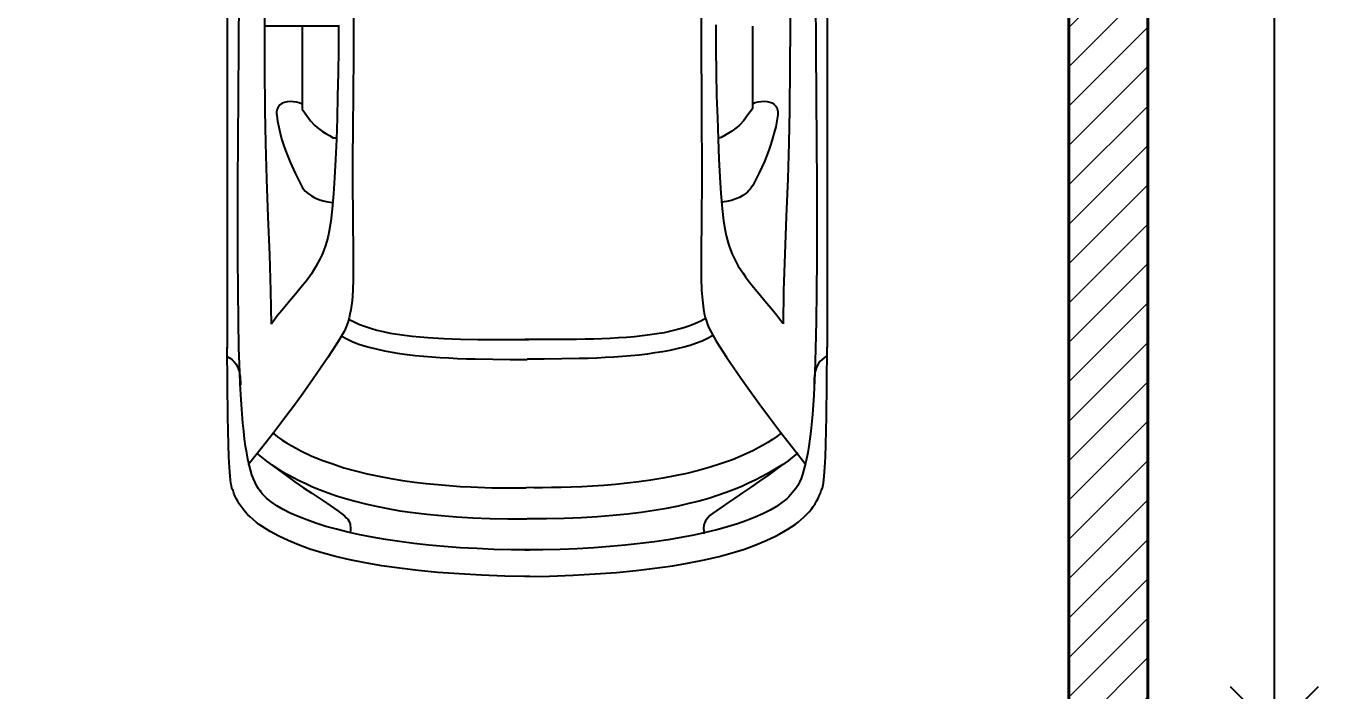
# Model space of a CAD drawing. Header units: inches. Extents: x 1457 to 6508, y 1058 to 4458.
# Drawn here: x 2993.5 to 3142.5, y 2419.1 to 2494.9 of the extents above; entities that cross this region are included whole.
import ezdxf

# ---------------------------------------------------------------- set-up
doc = ezdxf.new("R2010")
doc.units = ezdxf.units.IN
for name, color, linetype, lineweight in [('WALL', 2, 'Continuous', 40), ('WALL DIMENSION', 6, 'Continuous', 13), ('WALL HATCH', 7, 'Continuous', 5)]:
    doc.layers.add(name, color=color, linetype=linetype, lineweight=lineweight)
doc.styles.get("Standard").update_dxf_attribs({"font": 'arialbd.ttf'})
doc.dimstyles.new('ISO-25', dxfattribs={"dimscale": 4, "dimtxt": 2.5, "dimasz": 2.5, "dimexe": 1.25, "dimexo": 0.625, "dimtad": 0, "dimlunit": 3, "dimtxsty": 'Standard', "dimblk": 'OPEN90', "dimcen": 2.5, "dimclrd": 1, "dimadec": 0, "dimazin": 0, "dimtfac": 1, "dimtmove": 0, "dimatfit": 3, "dimfxl": 0, "dimarcsym": 0})

# ---------------------------------------------------------------- blocks, each defined once
blk = doc.blocks.new('A$C2EFE4C6E')
at = {"linetype": 'Continuous'}
for p, q in [((1.604801493910372, 1.808674314609561), (3.518738993910347, 1.808674314609561)), ((3.623063993910364, 1.807686814609497), (3.517801493910383, 1.808674314609561)), ((3.543051493910525, 1.80817431460946), (3.547801493910356, 1.799836814609534)), ((3.547801493910356, 1.799836814609534), (3.553038993910377, 1.793474314609512)), ((3.553038993910377, 1.793474314609512), (3.558763993910361, 1.787574314609401)), ((3.558763993910361, 1.787574314609401), (3.564951493910485, 1.783186814609508)), ((3.564951493910485, 1.783186814609508), (3.571126493910469, 1.779274314609438)), ((3.571126493910469, 1.779274314609438), (3.577801493910556, 1.77632431460961)), ((3.718326493910354, 1.80668681460952), (3.623063993910364, 1.807686814609497)), ((3.799313993910346, 1.80474931460958), (3.718326493910354, 1.80668681460952)), ((3.83503899391053, 1.803274314609553), (3.799313993910346, 1.80474931460958)), ((3.865526493910465, 1.801799314609525), (3.83503899391053, 1.803274314609553)), ((3.89077649391038, 1.799836814609534), (3.865526493910465, 1.801799314609525)), ((3.911238993910501, 1.797374314609442), (3.89077649391038, 1.799836814609534)), ((3.925526493910411, 1.794436814609526), (3.911238993910501, 1.797374314609442)), ((3.932201493910497, 1.79103681460947), (3.925526493910411, 1.794436814609526)), ((3.940301493910511, 1.788586814609516), (3.932201493910497, 1.79103681460947)), ((3.947913993910333, 1.785636814609461), (3.940301493910511, 1.788586814609516)), ((3.955551493910434, 1.782186814609531), (3.947913993910333, 1.785636814609461)), ((3.963626493910397, 1.777786814609499), (3.955551493910434, 1.782186814609531)), ((2.343626493910506, 1.772874314609453), (2.651326493910346, 1.775311814609495)), ((2.651326493910346, 1.775311814609495), (2.793751493910349, 1.776799314609434)), ((2.793751493910349, 1.776799314609434), (2.924738993910523, 1.777786814609499)), ((2.924738993910523, 1.777786814609499), (3.045263993910339, 1.77826181460955)), ((3.045263993910339, 1.77826181460955), (3.15862649391056, 1.77826181460955)), ((3.15862649391056, 1.77826181460955), (3.262476493910526, 1.77826181460955)), ((3.262476493910526, 1.77826181460955), (3.355826493910399, 1.777786814609499)), ((3.355826493910399, 1.777786814609499), (3.443488993910478, 1.776799314609434)), ((3.443488993910478, 1.776799314609434), (3.522063993910479, 1.774849314609583)), ((3.522063993910479, 1.774849314609583), (3.591626493910553, 1.772399314609402)), ((3.577801493910556, 1.77632431460961), (3.584951493910467, 1.774361814609392)), ((3.584951493910467, 1.774361814609392), (3.592576493910428, 1.772399314609402)), ((3.591626493910553, 1.772399314609402), (3.655926493910556, 1.769461814609485)), ((3.592576493910428, 1.772399314609402), (3.600676493910441, 1.771411814609564)), ((3.600676493910441, 1.771411814609564), (3.608776493910455, 1.770924314609601)), ((3.608776493910455, 1.770924314609601), (3.617826493910343, 1.7704243146095)), ((3.617826493910343, 1.7704243146095), (3.62686399391032, 1.7704243146095)), ((3.655926493910556, 1.769461814609485), (3.712138993910457, 1.765536814609504)), ((3.712138993910457, 1.765536814609504), (3.760726493910397, 1.760611814609547)), ((3.760726493910397, 1.760611814609547), (3.78311399391032, 1.758174314609505)), ((3.78311399391032, 1.758174314609505), (3.804063993910404, 1.75522431460945)), ((3.804063993910404, 1.75522431460945), (3.823126493910422, 1.752286814609533)), ((3.808851493910424, 1.708661814609513), (3.856938993910489, 1.746899314609436)), ((3.823126493910422, 1.752286814609533), (3.840738993910463, 1.748874314609566)), ((3.840738993910463, 1.748874314609566), (3.856938993910489, 1.744949314609585)), ((3.856938993910489, 1.744949314609585), (3.871713993910362, 1.741024314609604)), ((3.871713993910362, 1.741024314609604), (3.885538993910359, 1.737124314609446)), ((3.971276493910409, 1.773374314609555), (3.963626493910397, 1.777786814609499)), ((3.978888993910459, 1.767986814609458), (3.971276493910409, 1.773374314609555)), ((3.986501493910509, 1.762599314609361), (3.978888993910459, 1.767986814609458)), ((3.99411399391056, 1.756199314609603), (3.986501493910509, 1.762599314609361)), ((4.001276493910382, 1.748874314609566), (3.99411399391056, 1.756199314609603)), ((4.008888993910432, 1.741499314609428), (4.001276493910382, 1.748874314609566)), ((4.016051493910481, 1.733174314609414), (4.008888993910432, 1.741499314609428)), ((3.763101493910426, 1.673374314609418), (3.808851493910424, 1.708661814609513)), ((3.823588993910334, 1.723849314609424), (3.845976493910484, 1.694961814609542)), ((3.885538993910359, 1.737124314609446), (3.897438993910328, 1.732699314609363)), ((3.897438993910328, 1.732699314609363), (3.908376493910509, 1.727786814609544)), ((3.908376493910509, 1.727786814609544), (3.917913993910361, 1.722899314609549)), ((3.917913993910361, 1.722899314609549), (3.926013993910374, 1.717511814609452)), ((3.926013993910374, 1.717511814609452), (3.933176493910423, 1.711611814609569)), ((3.933176493910423, 1.711611814609569), (3.938863993910445, 1.707186814609486)), ((3.938863993910445, 1.707186814609486), (3.945076493910392, 1.70229931460949)), ((4.023663993910304, 1.724349314609526), (4.016051493910481, 1.733174314609414)), ((4.030813993910442, 1.715524314609411), (4.023663993910304, 1.724349314609526)), ((4.037488993910529, 1.705249314609546), (4.030813993910442, 1.715524314609411)), ((4.044613993910389, 1.69446181460944), (4.037488993910529, 1.705249314609546)), ((2.479363993910511, 1.700824314609463), (2.589413993910512, 1.700824314609463)), ((2.589413993910512, 1.700824314609463), (2.706088993910498, 1.70036181460955)), ((2.706088993910498, 1.70036181460955), (2.83090149391046, 1.699349314609435)), ((2.83090149391046, 1.699349314609435), (2.925688993910398, 1.697411814609495)), ((2.835201493910517, 1.665036814609493), (2.839951493910348, 1.665536814609368)), ((2.839951493910348, 1.665536814609368), (2.845188993910369, 1.665036814609493)), ((2.925688993910398, 1.697411814609495), (3.030001493910504, 1.693961814609565)), ((3.030001493910504, 1.693961814609565), (3.139101493910402, 1.690036814609357)), ((3.139101493910402, 1.690036814609357), (3.248163993910339, 1.685636814609552)), ((3.248163993910339, 1.685636814609552), (3.35345149391037, 1.682211814609445)), ((3.35345149391037, 1.682211814609445), (3.450151493910425, 1.680736814609418)), ((3.424413993910548, 1.66258681460954), (3.447776493910396, 1.679761814609492)), ((3.720701493910383, 1.641011814609556), (3.763101493910426, 1.673374314609418)), ((3.766451493910381, 1.674849314609446), (3.775501493910497, 1.66258681460954)), ((3.845976493910484, 1.694961814609542), (3.866951493910392, 1.666499314609609)), ((3.856938993910489, 1.679761814609492), (3.865526493910465, 1.665536814609368)), ((3.865526493910465, 1.665536814609368), (3.874576493910354, 1.65083681460942)), ((3.866951493910392, 1.666499314609609), (3.886938993910462, 1.639086814609527)), ((3.945076493910392, 1.70229931460949), (3.950776493910325, 1.696911814609393)), ((3.950776493910325, 1.696911814609393), (3.956501493910309, 1.691024314609422)), ((3.956501493910309, 1.691024314609422), (3.962226493910521, 1.684149314609385)), ((3.962226493910521, 1.684149314609385), (3.967463993910314, 1.677286814609488)), ((3.967463993910314, 1.677286814609488), (3.978401493910496, 1.661124314609424)), ((4.051288993910475, 1.683186814609599), (4.044613993910389, 1.69446181460944)), ((4.057951493910423, 1.671436814609478), (4.051288993910475, 1.683186814609599)), ((4.064626493910509, 1.65867431460947), (4.057951493910423, 1.671436814609478)), ((2.805163993910355, 1.625824314609417), (2.805651493910318, 1.634174314609481)), ((2.805651493910318, 1.634174314609481), (2.807576493910346, 1.641999314609393)), ((2.807576493910346, 1.641999314609393), (2.810438993910338, 1.649374314609531)), ((2.810438993910338, 1.649374314609531), (2.814701493910434, 1.655249314609591)), ((2.814701493910434, 1.655249314609591), (2.820426493910418, 1.660149314609498)), ((2.820426493910418, 1.660149314609498), (2.82328899391041, 1.662111814609489)), ((2.82328899391041, 1.662111814609489), (2.827101493910504, 1.663599314609428)), ((2.827101493910504, 1.663599314609428), (2.83090149391046, 1.664561814609442)), ((2.83090149391046, 1.664561814609442), (2.835201493910517, 1.665036814609493)), ((2.845188993910369, 1.665036814609493), (2.862338993910498, 1.66258681460954)), ((2.862338993910498, 1.66258681460954), (2.8794889939104, 1.659174314609572)), ((2.8794889939104, 1.659174314609572), (2.896176493910389, 1.655249314609591)), ((2.896176493910389, 1.655249314609591), (2.913326493910517, 1.650336814609545)), ((2.913326493910517, 1.650336814609545), (2.929976493910544, 1.644949314609448)), ((2.929976493910544, 1.644949314609448), (2.946638993910483, 1.639086814609527)), ((2.946638993910483, 1.639086814609527), (2.97998899391041, 1.626324314609519)), ((3.362988993910449, 1.611124314609469), (3.383001493910342, 1.627799314609547)), ((3.383001493910342, 1.627799314609547), (3.402976493910501, 1.644949314609448)), ((3.402976493910501, 1.644949314609448), (3.424413993910548, 1.66258681460954)), ((3.679738993910405, 1.610624314609595), (3.720701493910383, 1.641011814609556)), ((3.775501493910497, 1.66258681460954), (3.784538993910473, 1.649861814609494)), ((3.784538993910473, 1.649861814609494), (3.793101493910399, 1.636611814609523)), ((3.793101493910399, 1.636611814609523), (3.801201493910412, 1.622886814609501)), ((3.874576493910354, 1.65083681460942), (3.88361399391033, 1.634674314609583)), ((3.88361399391033, 1.634674314609583), (3.893151493910409, 1.617999314609506)), ((3.886938993910462, 1.639086814609527), (3.905513993910517, 1.612111814609534)), ((3.978401493910496, 1.661124314609424), (3.989363993910501, 1.642999314609369)), ((3.989363993910501, 1.642999314609369), (3.999838993910544, 1.62241181460945)), ((4.077476493910353, 1.631724314609528), (4.064626493910509, 1.65867431460947)), ((4.089876493910424, 1.601811814609391), (4.077476493910353, 1.631724314609528)), ((2.588438993910358, 1.591536814609526), (2.814701493910434, 1.591536814609526)), ((2.805651493910318, 1.617024314609353), (2.805163993910355, 1.625824314609417)), ((2.807088993910384, 1.608186814609553), (2.805651493910318, 1.617024314609353)), ((2.809463993910413, 1.599374314609577), (2.807088993910384, 1.608186814609553)), ((2.812813993910368, 1.591536814609526), (2.809463993910413, 1.599374314609577)), ((2.814701493910434, 1.591536814609526), (2.827101493910504, 1.591536814609526)), ((2.827101493910504, 1.591536814609526), (2.845188993910369, 1.578774314609518)), ((2.97998899391041, 1.626324314609519), (3.012401493910374, 1.611624314609344)), ((3.012401493910374, 1.611624314609344), (3.043338993910311, 1.59592431460942)), ((3.043338993910311, 1.59592431460942), (3.049063993910522, 1.592986814609503)), ((3.049063993910522, 1.592986814609503), (3.054301493910316, 1.589561814609397)), ((3.054301493910316, 1.589561814609397), (3.059551493910476, 1.585649314609554)), ((3.323913993910537, 1.579274314609393), (3.343438993910468, 1.594449314609392)), ((3.343438993910468, 1.594449314609392), (3.362988993910449, 1.611124314609469)), ((3.642126493910382, 1.583211814609513), (3.679738993910405, 1.610624314609595)), ((3.801201493910412, 1.622886814609501), (3.808851493910424, 1.608686814609428)), ((3.808851493910424, 1.608686814609428), (3.816463993910475, 1.594449314609392)), ((3.816463993910475, 1.594449314609392), (3.830263993910421, 1.565049314609496)), ((3.893151493910409, 1.617999314609506), (3.902201493910525, 1.599849314609401)), ((3.902201493910525, 1.599849314609401), (3.911238993910501, 1.580736814609509)), ((3.905513993910517, 1.612111814609534), (3.923151493910382, 1.58662431460948)), ((3.999838993910544, 1.62241181460945), (4.009863993910358, 1.599849314609401)), ((4.009863993910358, 1.599849314609401), (4.019363993910474, 1.5753368146095)), ((4.101776493910393, 1.568474314609375), (4.089876493910424, 1.601811814609391)), ((2.845188993910369, 1.578774314609518), (2.860901493910433, 1.567036814609537)), ((2.860901493910433, 1.567036814609537), (2.874251493910378, 1.554274314609529)), ((2.874251493910378, 1.554274314609529), (2.880451493910414, 1.547411814609404)), ((3.059551493910476, 1.585649314609554), (3.063838993910394, 1.581724314609346)), ((3.063838993910394, 1.581724314609346), (3.068126493910313, 1.577824314609416)), ((3.068126493910313, 1.577824314609416), (3.071938993910408, 1.57339931460956)), ((3.071938993910408, 1.57339931460956), (3.078613993910494, 1.564086814609482)), ((3.078613993910494, 1.564086814609482), (3.083851493910515, 1.554274314609529)), ((3.083851493910515, 1.554274314609529), (3.088138993910434, 1.543499314609562)), ((3.28248899391042, 1.550836814609511), (3.292963993910462, 1.557699314609408)), ((3.292963993910462, 1.557699314609408), (3.303438993910504, 1.564549314609394)), ((3.303438993910504, 1.564549314609394), (3.313926493910458, 1.57142431460943)), ((3.313926493910458, 1.57142431460943), (3.323913993910537, 1.579274314609393)), ((3.546363993910518, 1.517011814609532), (3.607826493910352, 1.559161814609524)), ((3.607826493910352, 1.559161814609524), (3.642126493910382, 1.583211814609513)), ((3.830263993910421, 1.565049314609496), (3.843138993910543, 1.533686814609609)), ((3.911238993910501, 1.580736814609509), (3.92028899391039, 1.560649314609464)), ((3.92028899391039, 1.560649314609464), (3.929338993910505, 1.539074314609479)), ((3.923151493910382, 1.58662431460948), (3.939351493910408, 1.563086814609505)), ((3.939351493910408, 1.563086814609505), (3.95458899391042, 1.540549314609507)), ((4.019363993910474, 1.5753368146095), (4.028901493910325, 1.548386814609557)), ((4.112751493910309, 1.533174314609369), (4.101776493910393, 1.568474314609375)), ((2.880451493910414, 1.547411814609404), (2.886151493910347, 1.540049314609405)), ((2.886151493910347, 1.540049314609405), (2.892363993910521, 1.531724314609392)), ((2.892363993910521, 1.531724314609392), (2.898063993910455, 1.522899314609504)), ((2.898063993910455, 1.522899314609504), (2.903788993910439, 1.512599314609361)), ((3.088138993910434, 1.543499314609562), (3.092413993910441, 1.530736814609554)), ((3.092413993910441, 1.530736814609554), (3.095276493910433, 1.517011814609532)), ((3.095276493910433, 1.517011814609532), (3.097676493910512, 1.502649314609471)), ((3.179113993910505, 1.512599314609361), (3.194351493910517, 1.515549314609416)), ((3.194351493910517, 1.515549314609416), (3.208638993910427, 1.519461814609485)), ((3.208638993910427, 1.519461814609485), (3.221976493910461, 1.523399314609378)), ((3.221976493910461, 1.523399314609378), (3.235313993910495, 1.528286814609601)), ((3.235313993910495, 1.528286814609601), (3.247701493910427, 1.533174314609369)), ((3.247701493910427, 1.533174314609369), (3.259613993910534, 1.538574314609377)), ((3.259613993910534, 1.538574314609377), (3.271038993910452, 1.544461814609349)), ((3.271038993910452, 1.544461814609349), (3.28248899391042, 1.550836814609511)), ((3.499676493910556, 1.487124314609446), (3.546363993910518, 1.517011814609532)), ((3.843138993910543, 1.533686814609609), (3.85456399391046, 1.501811814609482)), ((3.929338993910505, 1.539074314609479), (3.937926493910481, 1.515549314609416)), ((3.937926493910481, 1.515549314609416), (3.946488993910407, 1.491024314609604)), ((3.95458899391042, 1.540549314609507), (3.967926493910454, 1.520936814609513)), ((3.967926493910454, 1.520936814609513), (3.979376493910422, 1.503786814609384)), ((4.028901493910325, 1.548386814609557), (4.037488993910529, 1.51996181460936)), ((4.037488993910529, 1.51996181460936), (4.046051493910454, 1.489086814609436)), ((4.123226493910352, 1.494961814609496), (4.112751493910309, 1.533174314609369)), ((2.584176493910491, 1.485636814609506), (2.653701493910376, 1.486136814609381)), ((2.653701493910376, 1.486136814609381), (2.722301493910436, 1.487124314609446)), ((2.722301493910436, 1.487124314609446), (2.789451493910519, 1.48811181460951)), ((2.789451493910519, 1.48811181460951), (2.853776493910345, 1.490074314609501)), ((2.853776493910345, 1.490074314609501), (2.914751493910444, 1.492036814609492)), ((2.903788993910439, 1.512599314609361), (2.909976493910335, 1.501336814609431)), ((2.909976493910335, 1.501336814609431), (2.913376493910391, 1.49198681460939)), ((2.914751493910444, 1.492036814609492), (2.97237649391036, 1.494486814609445)), ((2.97237649391036, 1.494486814609445), (3.025251493910446, 1.497424314609361)), ((3.025251493910446, 1.497424314609361), (3.072401493910547, 1.500374314609417)), ((3.072401493910547, 1.500374314609417), (3.115763993910377, 1.504299314609398)), ((3.115763993910377, 1.504299314609398), (3.151488993910334, 1.508199314609556)), ((3.151488993910334, 1.508199314609556), (3.179113993910505, 1.512599314609361)), ((3.470163993910319, 1.469986814609456), (3.499676493910556, 1.487124314609446)), ((3.484451493910456, 1.475861814609516), (3.492063993910506, 1.461636814609392)), ((3.85456399391046, 1.501811814609482), (3.865038993910503, 1.468999314609391)), ((3.946488993910407, 1.491024314609604), (3.955076493910383, 1.465049314609587)), ((3.979376493910422, 1.503786814609384), (3.989851493910464, 1.488586814609562)), ((3.989851493910464, 1.488586814609562), (3.99841399391039, 1.476324314609428)), ((3.99841399391039, 1.476324314609428), (4.005076493910337, 1.468499314609517)), ((4.046051493910454, 1.489086814609436), (4.054151493910467, 1.456236814609383)), ((4.132751493910519, 1.452811814609504), (4.123226493910352, 1.494961814609496)), ((2.552713993910402, 1.443024314609374), (2.671338993910467, 1.443024314609374)), ((2.671338993910467, 1.443024314609374), (2.781838993910469, 1.443999314609528)), ((2.781838993910469, 1.443999314609528), (2.883776493910318, 1.44448681460949)), ((2.883776493910318, 1.44448681460949), (2.968563993910493, 1.444961814609542)), ((2.968563993910493, 1.444961814609542), (3.03097649391043, 1.445461814609416)), ((3.03097649391043, 1.445461814609416), (3.147201493910416, 1.44448681460949)), ((3.147201493910416, 1.44448681460949), (3.242463993910405, 1.443499314609426)), ((3.242463993910405, 1.443499314609426), (3.318213993910376, 1.443499314609426)), ((3.318213993910376, 1.443499314609426), (3.352026493910444, 1.44448681460949)), ((3.352026493910444, 1.44448681460949), (3.381563993910504, 1.446936814609444)), ((3.381563993910504, 1.446936814609444), (3.407763993910521, 1.450349314609412)), ((3.407763993910521, 1.450349314609412), (3.420126493910402, 1.452324314609541)), ((3.420126493910402, 1.452324314609541), (3.431088993910407, 1.454774314609494)), ((3.431088993910407, 1.454774314609494), (3.442051493910412, 1.458199314609374)), ((3.434438993910362, 1.456236814609383), (3.442051493910412, 1.442011814609486)), ((3.442051493910412, 1.458199314609374), (3.452038993910492, 1.461636814609392)), ((3.442051493910412, 1.442011814609486), (3.4491764939105, 1.426849314609399)), ((3.452038993910492, 1.461636814609392), (3.461576493910343, 1.465549314609461)), ((3.461576493910343, 1.465549314609461), (3.470163993910319, 1.469986814609456)), ((3.492063993910506, 1.461636814609392), (3.499676493910556, 1.445936814609468)), ((3.499676493910556, 1.445936814609468), (3.505888993910503, 1.429286814609441)), ((3.865038993910503, 1.468999314609391), (3.874576493910354, 1.435161814609501)), ((3.955076493910383, 1.465049314609587), (3.962688993910433, 1.437124314609491)), ((4.005076493910337, 1.468499314609517), (4.010326493910497, 1.46311181460942)), ((4.010326493910497, 1.46311181460942), (4.015101493910379, 1.459186814609438)), ((4.015101493910379, 1.459186814609438), (4.019851493910437, 1.456236814609383)), ((4.019851493910437, 1.456236814609383), (4.024601493910495, 1.453799314609569)), ((4.024601493910495, 1.453799314609569), (4.028901493910325, 1.452324314609541)), ((4.028901493910325, 1.452324314609541), (4.033188993910471, 1.451349314609388)), ((4.033188993910471, 1.451349314609388), (4.041751493910397, 1.450349314609412)), ((4.041751493910397, 1.450349314609412), (4.04985149391041, 1.450849314609513)), ((4.04985149391041, 1.450849314609513), (4.05746399391046, 1.451349314609388)), ((4.054151493910467, 1.456236814609383), (4.061763993910517, 1.421924314609441)), ((4.141801493910407, 1.408699314609521), (4.132751493910519, 1.452811814609504)), ((3.4491764939105, 1.426849314609399), (3.455388993910447, 1.410174314609549)), ((3.455388993910447, 1.410174314609549), (3.461576493910343, 1.392999314609369)), ((3.505888993910503, 1.429286814609441), (3.512076493910399, 1.411649314609349)), ((3.512076493910399, 1.411649314609349), (3.51731399391042, 1.392524314609545)), ((3.874576493910354, 1.435161814609501), (3.882676493910367, 1.401349314609433)), ((3.882676493910367, 1.401349314609433), (3.890288993910417, 1.366549314609529)), ((3.962688993910433, 1.437124314609491), (3.970301493910483, 1.407736814609507)), ((3.970301493910483, 1.407736814609507), (3.977451493910394, 1.376374314609393)), ((4.061763993910517, 1.421924314609441), (4.068426493910465, 1.385661814609421)), ((4.14990149391042, 1.360661814609557), (4.141801493910407, 1.408699314609521)), ((3.461576493910343, 1.392999314609369), (3.466351493910452, 1.374886814609454)), ((3.466351493910452, 1.374886814609454), (3.471113993910421, 1.35527431460946)), ((3.51731399391042, 1.392524314609545), (3.522063993910479, 1.372911814609552)), ((3.522063993910479, 1.372911814609552), (3.526851493910499, 1.352324314609405)), ((3.890288993910417, 1.366549314609529), (3.896476493910541, 1.332236814609587)), ((3.977451493910394, 1.376374314609393), (3.98412649391048, 1.342511814609452)), ((4.068426493910465, 1.385661814609421), (4.075101493910552, 1.347436814609409)), ((3.471113993910421, 1.35527431460946), (3.47540149391034, 1.335674314609605)), ((3.47540149391034, 1.335674314609605), (3.478726493910472, 1.315086814609458)), ((3.526851493910499, 1.352324314609405), (3.530651493910455, 1.331249314609522)), ((3.530651493910455, 1.331249314609522), (3.533976493910359, 1.309199314609486)), ((3.896476493910541, 1.332236814609587), (3.902201493910525, 1.297436814609455)), ((3.98412649391048, 1.342511814609452), (3.990313993910377, 1.307224314609357)), ((4.075101493910552, 1.347436814609409), (4.080826493910536, 1.307736814609598)), ((4.15751399391047, 1.309199314609486), (4.14990149391042, 1.360661814609557)), ((3.478726493910472, 1.315086814609458), (3.482076493910427, 1.293986814609525)), ((3.482076493910427, 1.293986814609525), (3.484913993910368, 1.271936814609489)), ((3.533976493910359, 1.309199314609486), (3.537326493910314, 1.286661814609488)), ((3.537326493910314, 1.286661814609488), (3.540188993910306, 1.263111814609601)), ((3.902201493910525, 1.297436814609455), (3.906951493910356, 1.2626118146095)), ((3.990313993910377, 1.307224314609357), (3.996038993910361, 1.269486814609536)), ((4.080826493910536, 1.307736814609598), (4.086063993910557, 1.266074314609568)), ((4.163701493910366, 1.255286814609462), (4.15751399391047, 1.309199314609486)), ((3.484913993910368, 1.271936814609489), (3.487313993910448, 1.249899314609593)), ((3.487313993910448, 1.249899314609593), (3.489201493910514, 1.226836814609442)), ((3.540188993910306, 1.263111814609601), (3.542563993910335, 1.23959931460945)), ((3.906951493910356, 1.2626118146095), (3.911238993910501, 1.228299314609558)), ((3.996038993910361, 1.269486814609536), (4.000788993910419, 1.229311814609446)), ((4.086063993910557, 1.266074314609568), (4.090813993910388, 1.222911814609461)), ((4.16942649391035, 1.197436814609546), (4.163701493910366, 1.255286814609462)), ((3.489201493910514, 1.226836814609442), (3.490638993910352, 1.203324314609517)), ((3.542563993910335, 1.23959931460945), (3.544451493910401, 1.215086814609549)), ((3.544451493910401, 1.215086814609549), (3.545888993910467, 1.190574314609421)), ((3.911238993910501, 1.228299314609558), (3.914588993910456, 1.19448681460949)), ((4.000788993910419, 1.229311814609446), (4.005076493910337, 1.187636814609505)), ((4.090813993910388, 1.222911814609461), (4.094626493910482, 1.178324314609426)), ((3.490638993910352, 1.203324314609517), (3.492063993910506, 1.179799314609454)), ((3.492063993910506, 1.179799314609454), (3.493013993910381, 1.155786814609428)), ((3.545888993910467, 1.190574314609421), (3.547313993910393, 1.165599314609608)), ((3.914588993910456, 1.19448681460949), (3.917426493910398, 1.161174314609525)), ((4.005076493910337, 1.187636814609505), (4.008888993910432, 1.143036814609559)), ((4.094626493910482, 1.178324314609426), (4.097976493910437, 1.132249314609453)), ((4.173726493910408, 1.136174314609434), (4.16942649391035, 1.197436814609546)), ((3.493013993910381, 1.155786814609428), (3.493976493910395, 1.131286814609439)), ((3.547313993910393, 1.165599314609608), (3.548751493910459, 1.140574314609466)), ((3.548751493910459, 1.140574314609466), (3.549688993910422, 1.115574314609603)), ((3.917426493910398, 1.161174314609525), (3.919338993910515, 1.128324314609472)), ((4.008888993910432, 1.143036814609559), (4.011263993910461, 1.095986814609432)), ((4.177526493910364, 1.071949314609355), (4.173726493910408, 1.136174314609434)), ((3.493976493910395, 1.131286814609439), (3.494438993910535, 1.106774314609538)), ((3.494438993910535, 1.106774314609538), (3.494926493910498, 1.081761814609536)), ((3.549688993910422, 1.115574314609603), (3.550176493910385, 1.090099314609461)), ((3.919338993910515, 1.128324314609472), (3.921263993910543, 1.096974314609497)), ((4.097976493910437, 1.132249314609453), (4.100838993910429, 1.084211814609489)), ((3.494926493910498, 1.081761814609536), (3.495413993910461, 1.032236814609405)), ((3.550176493910385, 1.090099314609461), (3.551126493910488, 1.039111814609441)), ((3.921263993910543, 1.096974314609497), (3.922663993910419, 1.066549314609347)), ((3.922663993910419, 1.066549314609347), (3.923151493910382, 1.03716181460959)), ((4.011263993910461, 1.095986814609432), (4.013663993910541, 1.046461814609529)), ((4.100838993910429, 1.084211814609489), (4.102726493910495, 1.034724314609548)), ((4.179901493910393, 1.003811814609435), (4.177526493910364, 1.071949314609355)), ((3.495413993910461, 1.032236814609405), (3.495413993910461, 0.982261814609501)), ((3.551126493910488, 1.039111814609441), (3.551613993910451, 0.9886493146095745)), ((3.923151493910382, 1.03716181460959), (3.923638993910345, 1.009699314609406)), ((4.013663993910541, 1.046461814609529), (4.014613993910416, 0.9945118146094956)), ((4.102726493910495, 1.034724314609548), (4.103701493910421, 0.9842243146094916)), ((3.551613993910451, 0.9886493146095745), (3.551613993910451, 0.9391243146094439)), ((3.923638993910345, 1.009699314609406), (3.924101493910484, 0.9832618146094774)), ((4.014613993910416, 0.9945118146094956), (4.014613993910416, 0.9391243146094439)), ((4.103701493910421, 0.9842243146094916), (4.104163993910333, 0.9317618146094446)), ((4.181338993910458, 0.9317618146094446), (4.179901493910393, 1.003811814609435)), ((3.495413993910461, 0.982261814609501), (3.495413993910461, 0.9332368146094723)), ((3.924101493910484, 0.9587368146094377), (3.923638993910345, 0.9366743146094905)), ((3.924101493910484, 0.9832618146094774), (3.924101493910484, 0.9587368146094377)), ((4.181338993910458, 0.9464993146093548), (4.179901493910393, 0.8744118146094024)), ((3.495413993910461, 0.8949993146095494), (3.495413993910461, 0.9440118146094392)), ((3.552551493910414, 0.8896243146095912), (3.552551493910414, 0.9391243146094439)), ((3.924588993910447, 0.8896243146095912), (3.924101493910484, 0.9356868146094257)), ((4.014613993910416, 0.8827493146095549), (4.014613993910416, 0.9381618146094297)), ((4.104163993910333, 0.9454993146096058), (4.103701493910421, 0.8930618146096094)), ((4.104163993910333, 0.9317618146094446), (4.104163993910333, 0.9454993146096058)), ((3.495413993910461, 0.8450118146095065), (3.495413993910461, 0.8949993146095494)), ((3.552088993910502, 0.8391243146095348), (3.552551493910414, 0.8896243146095912)), ((3.924101493910484, 0.8361993146095301), (3.924588993910447, 0.8896243146095912)), ((4.013663993910541, 0.830811814609433), (4.014613993910416, 0.8827493146095549)), ((4.103701493910421, 0.8930618146096094), (4.102726493910495, 0.8420743146093628)), ((4.179901493910393, 0.8744118146094024), (4.177526493910364, 0.8063118146094439)), ((3.494926493910498, 0.7955118146094264), (3.495413993910461, 0.8450118146095065)), ((3.551126493910488, 0.7881618146095661), (3.552088993910502, 0.8391243146095348)), ((3.921726493910455, 0.7759243146094832), (3.924101493910484, 0.8361993146095301)), ((4.102726493910495, 0.8420743146093628), (4.100351493910466, 0.793061814609473)), ((3.494438993910535, 0.7460118146095738), (3.494926493910498, 0.7955118146094264)), ((4.011263993910461, 0.7812993146094414), (4.013663993910541, 0.830811814609433)), ((4.177526493910364, 0.8063118146094439), (4.173726493910408, 0.7420993146095043)), ((3.549688993910422, 0.7371743146095469), (3.550663993910348, 0.7626743146095123)), ((3.550663993910348, 0.7626743146095123), (3.551126493910488, 0.7881618146095661)), ((3.92028899391039, 0.7450493146095596), (3.921726493910455, 0.7759243146094832)), ((4.008888993910432, 0.7342618146094537), (4.011263993910461, 0.7812993146094414)), ((4.100351493910466, 0.793061814609473), (4.097976493910437, 0.7450493146095596)), ((3.492551493910469, 0.6974993146095585), (3.494438993910535, 0.7460118146095738)), ((3.548288993910319, 0.7121993146095065), (3.549688993910422, 0.7371743146095469)), ((3.917913993910361, 0.7126743146095578), (3.92028899391039, 0.7450493146095596)), ((4.005076493910337, 0.6896368146094574), (4.008888993910432, 0.7342618146094537)), ((4.097976493910437, 0.7450493146095596), (4.094626493910482, 0.6984618146093453)), ((4.173726493910408, 0.7420993146095043), (4.16942649391035, 0.6803243146096065)), ((3.489688993910477, 0.6509368146093948), (3.492551493910469, 0.6974993146095585)), ((3.545426493910327, 0.6626743146093759), (3.546851493910481, 0.6871993146094155)), ((3.546851493910481, 0.6871993146094155), (3.548288993910319, 0.7121993146095065)), ((3.915051493910369, 0.6798243146095047), (3.917913993910361, 0.7126743146095578)), ((4.000788993910419, 0.6479868146095669), (4.005076493910337, 0.6896368146094574)), ((4.094626493910482, 0.6984618146093453), (4.090363993910387, 0.6538743146095385)), ((3.48777649391036, 0.6278993146095218), (3.489688993910477, 0.6509368146093948)), ((3.543501493910526, 0.6386743146094886), (3.545426493910327, 0.6626743146093759)), ((3.907926493910509, 0.6121868146094585), (3.912188993910377, 0.6460118146094374)), ((3.912188993910377, 0.6460118146094374), (3.915051493910369, 0.6798243146095047)), ((3.996038993910361, 0.6077743146095145), (4.000788993910419, 0.6479868146095669)), ((4.090363993910387, 0.6538743146095385), (4.085576493910366, 0.6102493146095185)), ((4.16942649391035, 0.6803243146096065), (4.163701493910366, 0.6229743146095643)), ((3.485876493910382, 0.605324314609561), (3.48777649391036, 0.6278993146095218)), ((3.538263993910505, 0.5915993146095389), (3.541126493910497, 0.6146368146094119)), ((3.541126493910497, 0.6146368146094119), (3.543501493910526, 0.6386743146094886)), ((3.903138993910488, 0.5778743146095167), (3.907926493910509, 0.6121868146094585)), ((3.99080149391034, 0.5700368146094661), (3.996038993910361, 0.6077743146095145)), ((4.085576493910366, 0.6102493146095185), (4.080338993910345, 0.5685493146095268)), ((4.163701493910366, 0.6229743146095643), (4.15751399391047, 0.5690618146095403)), ((3.480151493910398, 0.562711814609429), (3.48301399391039, 0.5837743146093999)), ((3.48301399391039, 0.5837743146093999), (3.485876493910382, 0.605324314609561)), ((3.53160149391033, 0.5464993146094912), (3.535401493910513, 0.5685493146095268)), ((3.535401493910513, 0.5685493146095268), (3.538263993910505, 0.5915993146095389)), ((3.897438993910328, 0.5435743146094865), (3.903138993910488, 0.5778743146095167)), ((3.984613993910443, 0.535249314609473), (3.99080149391034, 0.5700368146094661)), ((4.080338993910345, 0.5685493146095268), (4.074151493910449, 0.5288493146094879)), ((4.15751399391047, 0.5690618146095403), (4.14990149391042, 0.5175993146094697)), ((3.472051493910385, 0.5219868146095905), (3.476351493910443, 0.5421243146095094)), ((3.476351493910443, 0.5421243146095094), (3.480151493910398, 0.562711814609429)), ((3.527788993910463, 0.5254493146094319), (3.53160149391033, 0.5464993146094912)), ((3.89123899391052, 0.5092618146095447), (3.897438993910328, 0.5435743146094865)), ((3.977938993910357, 0.5014368146094057), (3.984613993910443, 0.535249314609473)), ((3.462526493910445, 0.4847618146095556), (3.467763993910467, 0.5029118146094333)), ((3.467763993910467, 0.5029118146094333), (3.472051493910385, 0.5219868146095905)), ((3.518738993910347, 0.4852368146093795), (3.523501493910317, 0.5048493146096007)), ((3.523501493910317, 0.5048493146096007), (3.527788993910463, 0.5254493146094319)), ((3.88361399391033, 0.4749493146096029), (3.89123899391052, 0.5092618146095447)), ((3.970788993910446, 0.4700618146093802), (3.977938993910357, 0.5014368146094057)), ((4.074151493910449, 0.5288493146094879), (4.067488993910501, 0.4901493146094253)), ((4.14990149391042, 0.5175993146094697), (4.141801493910407, 0.4695618146095057)), ((3.450613993910338, 0.4509368146095767), (3.456826493910512, 0.4675868146096036)), ((3.456826493910512, 0.4675868146096036), (3.462526493910445, 0.4847618146095556)), ((3.507326493910341, 0.4484993146095348), (3.513013993910363, 0.4661493146095381)), ((3.513013993910363, 0.4661493146095381), (3.518738993910347, 0.4852368146093795)), ((3.875513993910317, 0.4411243146093966), (3.88361399391033, 0.4749493146096029)), ((3.963176493910396, 0.4406243146095221), (3.970788993910446, 0.4700618146093802)), ((4.067488993910501, 0.4901493146094253), (4.060326493910452, 0.4538993146095436)), ((4.141801493910407, 0.4695618146095057), (4.132751493910519, 0.42496181460956)), ((2.554138993910328, 0.435236814609425), (2.672776493910533, 0.435236814609425)), ((2.672776493910533, 0.435236814609425), (2.783263993910396, 0.4342743146094108)), ((2.783263993910396, 0.4342743146094108), (2.885213993910384, 0.4337743146095363)), ((2.885213993910384, 0.4337743146095363), (2.969513993910368, 0.4327993146093831)), ((2.969513993910368, 0.4327993146093831), (3.032401493910356, 0.4327993146093831)), ((3.032401493910356, 0.4327993146093831), (3.148626493910342, 0.4337743146095363)), ((3.148626493910342, 0.4337743146095363), (3.243413993910508, 0.4347743146095127)), ((3.243413993910508, 0.4347743146095127), (3.31961399391048, 0.4342743146094108)), ((3.31961399391048, 0.4342743146094108), (3.35345149391037, 0.433299314609485)), ((3.35345149391037, 0.433299314609485), (3.383001493910342, 0.4313243146093555)), ((3.383001493910342, 0.4313243146093555), (3.409188993910448, 0.4279118146093879)), ((3.409188993910448, 0.4279118146093879), (3.421563993910468, 0.4254368146093839)), ((3.421563993910468, 0.4254368146093839), (3.432526493910473, 0.4229993146095694)), ((3.432526493910473, 0.4229993146095694), (3.443488993910478, 0.4200493146095141)), ((3.435863993910516, 0.4215118146094028), (3.443488993910478, 0.4357368146095268)), ((3.443488993910478, 0.4357368146095268), (3.450613993910338, 0.4509368146095767)), ((3.443488993910478, 0.4200493146095141), (3.45347649391033, 0.4166243146094075)), ((3.45347649391033, 0.4166243146094075), (3.463013993910408, 0.4127118146095654)), ((3.493501493910344, 0.416124314609533), (3.500651493910482, 0.4318368146095963)), ((3.500651493910482, 0.4318368146095963), (3.507326493910341, 0.4484993146095348)), ((3.866476493910341, 0.4077993146095196), (3.875513993910317, 0.4411243146093966)), ((3.955551493910434, 0.4127118146095654), (3.963176493910396, 0.4406243146095221)), ((4.011263993910461, 0.414661814609417), (4.015563993910519, 0.4190618146094494)), ((4.015563993910519, 0.4190618146094494), (4.0203389939104, 0.4220243146094163)), ((4.0203389939104, 0.4220243146094163), (4.024601493910495, 0.4244618146094581)), ((4.024601493910495, 0.4244618146094581), (4.028413993910362, 0.4259368146094857)), ((4.028413993910362, 0.4259368146094857), (4.032701493910508, 0.4264368146095876)), ((4.032701493910508, 0.4264368146095876), (4.04032649391047, 0.4274118146095134)), ((4.04032649391047, 0.4274118146095134), (4.047476493910381, 0.4269118146094115)), ((4.052713993910402, 0.4195743146094628), (4.044613993910389, 0.3862368146094468)), ((4.047476493910381, 0.4269118146094115), (4.055088993910431, 0.4264368146095876)), ((4.060326493910452, 0.4538993146095436), (4.052713993910402, 0.4195743146094628)), ((4.132751493910519, 0.42496181460956), (4.123226493910352, 0.3832868146093915)), ((2.585113993910454, 0.3921243146094184), (2.655138993910441, 0.3921243146094184)), ((2.588438993910358, 0.3896618146095534), (2.588438993910358, 0.1798868146095174)), ((2.655138993910441, 0.3921243146094184), (2.7232389939104, 0.3911493146094926)), ((2.7232389939104, 0.3911493146094926), (2.790426493910445, 0.3896618146095534)), ((2.790426493910445, 0.3896618146095534), (2.854726493910448, 0.3881993146094374)), ((2.854726493910448, 0.3881993146094374), (2.915701493910547, 0.3862368146094468)), ((2.910938993910349, 0.3769243146093686), (2.910938993910349, 0.386424314609485)), ((2.915701493910547, 0.3862368146094468), (2.973813993910426, 0.3837743146095818)), ((2.973813993910426, 0.3837743146095818), (3.026676493910372, 0.3808368146094381)), ((3.026676493910372, 0.3808368146094381), (3.073826493910474, 0.3774118146095589)), ((3.463013993910408, 0.4127118146095654), (3.471601493910384, 0.4082868146094825)), ((3.471601493910384, 0.4082868146094825), (3.501113993910394, 0.3911493146094926)), ((3.485876493910382, 0.4019243146094595), (3.493501493910344, 0.416124314609533)), ((3.501113993910394, 0.3911493146094926), (3.547313993910393, 0.3612493146094948)), ((3.855513993910336, 0.3754493146095683), (3.866476493910341, 0.4077993146095196)), ((3.938863993910445, 0.362211814609509), (3.947451493910421, 0.3862368146094468)), ((3.947451493910421, 0.3862368146094468), (3.955551493910434, 0.4127118146095654)), ((3.969351493910381, 0.3582993146094395), (3.99128899391053, 0.3906493146093908)), ((3.99128899391053, 0.3906493146093908), (4.00602649391044, 0.4092493146094967)), ((4.00602649391044, 0.4092493146094967), (4.011263993910461, 0.414661814609417)), ((4.044613993910389, 0.3862368146094468), (4.036051493910463, 0.3553618146095232)), ((4.123226493910352, 0.3832868146093915), (4.112751493910309, 0.3445743146094173)), ((2.8871264939105, 0.3382118146093944), (2.893313993910397, 0.346061814609584)), ((2.893313993910397, 0.346061814609584), (2.899038993910381, 0.3553618146095232)), ((2.899038993910381, 0.3553618146095232), (2.904738993910541, 0.3656493146095272)), ((2.904738993910541, 0.3656493146095272), (2.910938993910349, 0.3769243146093686)), ((3.073826493910474, 0.3774118146095589), (3.11671399391048, 0.3739743146095407)), ((3.089551493910449, 0.3347743146096036), (3.093376493910455, 0.347511814609561)), ((3.093376493910455, 0.347511814609561), (3.096213993910396, 0.3612493146094948)), ((3.096213993910396, 0.3612493146094948), (3.098701493910539, 0.3754243146095178)), ((3.11671399391048, 0.3739743146095407), (3.152438993910437, 0.3695493146094577)), ((3.152438993910437, 0.3695493146094577), (3.180551493910343, 0.3651618146095643)), ((3.180551493910343, 0.3651618146095643), (3.195776493910444, 0.362211814609509)), ((3.195776493910444, 0.362211814609509), (3.210063993910353, 0.3582993146094395)), ((3.210063993910353, 0.3582993146094395), (3.223401493910387, 0.35438681460937)), ((3.223401493910387, 0.35438681460937), (3.236738993910421, 0.3494743146095516)), ((3.236738993910421, 0.3494743146095516), (3.249138993910492, 0.3445743146094173)), ((3.249138993910492, 0.3445743146094173), (3.261051493910372, 0.3391868146095476)), ((3.547313993910393, 0.3612493146094948), (3.609238993910367, 0.318586814609489)), ((3.831688993910348, 0.3126993146095174), (3.844576493910381, 0.3436118146094032)), ((3.844576493910381, 0.3436118146094032), (3.855513993910336, 0.3754493146095683)), ((3.930313993910431, 0.3386868146094457), (3.938863993910445, 0.362211814609509)), ((3.940301493910511, 0.3146868146095585), (3.969351493910381, 0.3582993146094395)), ((4.036051493910463, 0.3553618146095232), (4.027013993910487, 0.326936814609553)), ((4.112751493910309, 0.3445743146094173), (4.101776493910393, 0.3092993146094614)), ((2.846138993910472, 0.2994743146095971), (2.861876493910358, 0.3112368146094013)), ((2.861876493910358, 0.3112368146094013), (2.875213993910393, 0.3234868146093959)), ((2.875213993910393, 0.3234868146093959), (2.881401493910516, 0.3303368146093817)), ((2.881401493910516, 0.3303368146093817), (2.8871264939105, 0.3382118146093944)), ((3.06527649391046, 0.2960493146094905), (3.07288899391051, 0.304361814609365)), ((3.07288899391051, 0.304361814609365), (3.079551493910458, 0.3136993146094937)), ((3.079551493910458, 0.3136993146094937), (3.085276493910442, 0.3239993146094093)), ((3.085276493910442, 0.3239993146094093), (3.089551493910449, 0.3347743146096036)), ((3.261051493910372, 0.3391868146095476), (3.283888993910523, 0.326936814609553)), ((3.283888993910523, 0.326936814609553), (3.304876493910342, 0.3136993146094937)), ((3.304876493910342, 0.3136993146094937), (3.324851493910501, 0.2989868146094068)), ((3.609238993910367, 0.318586814609489), (3.643551493910309, 0.2945868146093744)), ((3.817401493910438, 0.283311814609533), (3.831688993910348, 0.3126993146095174)), ((3.912188993910377, 0.2970368146095552), (3.921263993910543, 0.317124314609373)), ((3.921263993910543, 0.317124314609373), (3.930313993910431, 0.3386868146094457)), ((3.924588993910447, 0.2911368146094446), (3.940301493910511, 0.3146868146095585)), ((4.027013993910487, 0.326936814609553), (4.017476493910408, 0.2999743146094715)), ((4.101776493910393, 0.3092993146094614), (4.089876493910424, 0.2759368146093948)), ((2.589863993910512, 0.2867368146094122), (2.81567649391036, 0.2867368146094122)), ((2.80851399391031, 0.2700868146093853), (2.807088993910384, 0.2612493146093584)), ((2.810438993910338, 0.2783743146094366), (2.80851399391031, 0.2700868146093853)), ((2.813751493910331, 0.2867368146094122), (2.810438993910338, 0.2783743146094366)), ((2.81567649391036, 0.2867368146094122), (2.828038993910468, 0.2867368146094122)), ((2.828038993910468, 0.2867368146094122), (2.846138993910472, 0.2994743146095971)), ((2.981426493910476, 0.2519368146095076), (3.013826493910528, 0.2661368146095811)), ((3.013826493910528, 0.2661368146095811), (3.044776493910376, 0.2818368146095054)), ((3.044776493910376, 0.2818368146095054), (3.056226493910344, 0.2881993146095283)), ((3.056226493910344, 0.2881993146095283), (3.06527649391046, 0.2960493146094905)), ((3.324851493910501, 0.2989868146094068), (3.344863993910394, 0.283311814609533)), ((3.344863993910394, 0.283311814609533), (3.363926493910412, 0.2671368146095574)), ((3.363926493910412, 0.2671368146095574), (3.383938993910306, 0.2504618146094799)), ((3.643551493910309, 0.2945868146093744), (3.681176493910471, 0.2671368146095574)), ((3.681176493910471, 0.2671368146095574), (3.721651493910485, 0.2367368146094577)), ((3.802176493910338, 0.2553618146093868), (3.809788993910388, 0.2690743146094974)), ((3.809788993910388, 0.2690743146094974), (3.817401493910438, 0.283311814609533)), ((3.887913993910388, 0.2391743146094996), (3.906951493910356, 0.2656618146095298)), ((3.894101493910512, 0.2602743146094326), (3.903138993910488, 0.2779243146094359)), ((3.903138993910488, 0.2779243146094359), (3.912188993910377, 0.2970368146095552)), ((3.906951493910356, 0.2656618146095298), (3.924588993910447, 0.2911368146094446)), ((4.007938993910557, 0.274974314609608), (3.997463993910515, 0.2524368146096094)), ((4.017476493910408, 0.2999743146094715), (4.007938993910557, 0.274974314609608)), ((4.089876493910424, 0.2759368146093948), (4.077476493910353, 0.2460493146095359)), ((2.807088993910384, 0.2612493146093584), (2.806601493910421, 0.2524368146096094)), ((2.806601493910421, 0.2524368146096094), (2.807088993910384, 0.2435993146095825)), ((2.807088993910384, 0.2435993146095825), (2.8090014939105, 0.2357743146094435)), ((2.8090014939105, 0.2357743146094435), (2.811376493910302, 0.2288993146094072)), ((2.811376493910302, 0.2288993146094072), (2.81567649391036, 0.2225243146094726)), ((2.897601493910315, 0.2230118146094355), (2.914263993910481, 0.2274118146094679)), ((2.914263993910481, 0.2274118146094679), (2.931413993910382, 0.2328243146093882)), ((2.931413993910382, 0.2328243146093882), (2.948076493910321, 0.2387118146093599)), ((2.948076493910321, 0.2387118146093599), (2.981426493910476, 0.2519368146095076)), ((3.383938993910306, 0.2504618146094799), (3.403951493910427, 0.2333118146093511)), ((3.403951493910427, 0.2333118146093511), (3.425363993910423, 0.2156868146093984)), ((3.721651493910485, 0.2367368146094577), (3.764526493910353, 0.2043993146094181)), ((3.77643899391046, 0.2156868146093984), (3.785488993910349, 0.2283993146095327)), ((3.785488993910349, 0.2283993146095327), (3.794076493910325, 0.2416618146094152)), ((3.794076493910325, 0.2416618146094152), (3.802176493910338, 0.2553618146093868)), ((3.866951493910392, 0.2127243146094315), (3.876001493910508, 0.2274118146094679)), ((3.867901493910495, 0.2112618146095429), (3.887913993910388, 0.2391743146094996)), ((3.876001493910508, 0.2274118146094679), (3.885051493910396, 0.2435993146095825)), ((3.885051493910396, 0.2435993146095825), (3.894101493910512, 0.2602743146094326)), ((3.986988993910472, 0.2313493146093606), (3.97651399391043, 0.2131993146094828)), ((3.997463993910515, 0.2524368146096094), (3.986988993910472, 0.2313493146093606)), ((4.077476493910353, 0.2460493146095359), (4.064626493910509, 0.2190868146094544)), ((2.81567649391036, 0.2225243146094726), (2.82137649391052, 0.2181243146094403)), ((2.82137649391052, 0.2181243146094403), (2.824238993910512, 0.2161493146095381)), ((2.824238993910512, 0.2161493146095381), (2.828038993910468, 0.2146743146095105)), ((2.828038993910468, 0.2146743146095105), (2.831851493910335, 0.2136993146095847)), ((2.831851493910335, 0.2136993146095847), (2.836138993910481, 0.2127243146094315)), ((2.836138993910481, 0.2127243146094315), (2.840901493910451, 0.2127243146094315)), ((2.840901493910451, 0.2127243146094315), (2.846138993910472, 0.2131993146094828)), ((2.846138993910472, 0.2131993146094828), (2.863313993910424, 0.2156868146093984)), ((2.863313993910424, 0.2156868146093984), (2.880451493910414, 0.2190868146094544)), ((2.880451493910414, 0.2190868146094544), (2.897601493910315, 0.2230118146094355)), ((3.140038993910366, 0.187711814609429), (3.249601493910404, 0.1921368146095119)), ((3.249601493910404, 0.1921368146095119), (3.354401493910473, 0.1955618146093911)), ((3.354401493910473, 0.1955618146093911), (3.451101493910528, 0.1970243146095072)), ((3.425363993910423, 0.2156868146093984), (3.448726493910499, 0.1985118146094464)), ((3.764526493910353, 0.2043993146094181), (3.809788993910388, 0.1691118146095505)), ((3.767388993910345, 0.2034243146094923), (3.77643899391046, 0.2156868146093984)), ((3.84695149391041, 0.183299314609485), (3.867901493910495, 0.2112618146095429)), ((3.858376493910328, 0.1985118146094464), (3.866951493910392, 0.2127243146094315)), ((3.965063993910462, 0.1975243146093817), (3.954126493910508, 0.183299314609485)), ((3.97651399391043, 0.2131993146094828), (3.965063993910462, 0.1975243146093817)), ((4.051288993910475, 0.1945868146094654), (4.044613993910389, 0.183299314609485)), ((4.057951493910423, 0.2063368146095854), (4.051288993910475, 0.1945868146094654)), ((4.064626493910509, 0.2190868146094544), (4.057951493910423, 0.2063368146095854)), ((2.480313993910386, 0.177436814609564), (2.590838993910438, 0.177436814609564)), ((2.590838993910438, 0.177436814609564), (2.707526493910336, 0.1779118146093879)), ((2.707526493910336, 0.1779118146093879), (2.831851493910335, 0.1789243146095032)), ((2.831851493910335, 0.1789243146095032), (2.926663993910552, 0.1803868146093919)), ((2.926663993910552, 0.1803868146093919), (3.03097649391043, 0.1838118146094985)), ((3.03097649391043, 0.1838118146094985), (3.140038993910366, 0.187711814609429)), ((3.809788993910388, 0.1691118146095505), (3.857888993910365, 0.1308618146094886)), ((3.824563993910488, 0.1544118146093751), (3.84695149391041, 0.183299314609485)), ((3.919338993910515, 0.1553743146093893), (3.909351493910435, 0.1504868146093941)), ((3.927451493910439, 0.1607618146094865), (3.919338993910515, 0.1553743146093893)), ((3.934576493910527, 0.1666618146095971), (3.927451493910439, 0.1607618146094865)), ((3.942676493910312, 0.171549314609365), (3.930763993910432, 0.1627368146093886)), ((3.930763993910432, 0.1627368146093886), (3.934576493910527, 0.1666618146095971)), ((3.954126493910508, 0.183299314609485), (3.942676493910312, 0.171549314609365)), ((4.023663993910304, 0.1533993146094872), (4.016051493910481, 0.1445993146094224)), ((4.030813993910442, 0.1627368146093886), (4.023663993910304, 0.1533993146094872)), ((4.037488993910529, 0.1725243146095181), (4.030813993910442, 0.1627368146093886)), ((4.044613993910389, 0.183299314609485), (4.037488993910529, 0.1725243146095181)), ((3.736901493910409, 0.1151743146094759), (3.710713993910304, 0.1127368146094341)), ((3.760726493910397, 0.1176493146094799), (3.736901493910409, 0.1151743146094759)), ((3.78311399391032, 0.1200868146095218), (3.760726493910397, 0.1176493146094799)), ((3.804063993910404, 0.1230368146093497), (3.78311399391032, 0.1200868146095218)), ((3.823588993910334, 0.1264493146095447), (3.804063993910404, 0.1230368146093497)), ((3.841713993910389, 0.129386814609461), (3.823588993910334, 0.1264493146095447)), ((3.857888993910365, 0.1333243146095811), (3.841713993910389, 0.129386814609461)), ((3.872651493910325, 0.1372368146094232), (3.857888993910365, 0.1333243146095811)), ((3.886476493910322, 0.1411493146094926), (3.872651493910325, 0.1372368146094232)), ((3.898851493910342, 0.1455618146094366), (3.886476493910322, 0.1411493146094926)), ((3.909351493910435, 0.1504868146093941), (3.898851493910342, 0.1455618146094366)), ((3.986501493910509, 0.1156743146093504), (3.978888993910459, 0.1097743146094672)), ((3.99411399391056, 0.1220243146094617), (3.986501493910509, 0.1156743146093504)), ((4.001276493910382, 0.1288868146093591), (3.99411399391056, 0.1220243146094617)), ((4.008888993910432, 0.1362618146094974), (4.001276493910382, 0.1288868146093591)), ((4.016051493910481, 0.1445993146094224), (4.008888993910432, 0.1362618146094974)), ((2.6451139939104, 0.1029118146093424), (2.336463993910456, 0.1058618146093977)), ((2.787563993910453, 0.1019493146095556), (2.6451139939104, 0.1029118146093424)), ((2.919501493910502, 0.1009743146094024), (2.787563993910453, 0.1019493146095556)), ((3.040513993910508, 0.1004743146095279), (2.919501493910502, 0.1009743146094024)), ((3.154326493910503, 0.09998681460956504), (3.040513993910508, 0.1004743146095279)), ((3.25818899391038, 0.09998681460956504), (3.154326493910503, 0.09998681460956504)), ((3.352513993910406, 0.1009743146094024), (3.25818899391038, 0.09998681460956504)), ((3.440626493910486, 0.1019493146095556), (3.352513993910406, 0.1009743146094024)), ((3.519688993910449, 0.1034118146094443), (3.440626493910486, 0.1019493146095556)), ((3.590201493910399, 0.1058618146093977), (3.519688993910449, 0.1034118146094443)), ((3.544451493910401, 0.06959931460960433), (3.54922649391051, 0.07792431460939042)), ((3.54922649391051, 0.07792431460939042), (3.554476493910443, 0.08429931460955231)), ((3.554476493910443, 0.08429931460955231), (3.560188993910515, 0.09018681460952394)), ((3.560188993910515, 0.09018681460952394), (3.565888993910448, 0.0950743146095192)), ((3.565888993910448, 0.0950743146095192), (3.572563993910535, 0.09852431460944899)), ((3.572563993910535, 0.09852431460944899), (3.579226493910483, 0.1014743146095043)), ((3.579226493910483, 0.1014743146095043), (3.586388993910532, 0.1039118146095461)), ((3.586388993910532, 0.1039118146095461), (3.593513993910392, 0.1053868146095738)), ((3.623063993910364, 0.1073368146094253), (3.590201493910399, 0.1058618146093977)), ((3.593513993910392, 0.1053868146095738), (3.601613993910405, 0.1068618146096014)), ((3.601613993910405, 0.1068618146096014), (3.609713993910418, 0.1073368146094253)), ((3.609713993910418, 0.1073368146094253), (3.618763993910306, 0.1078493146094388)), ((3.618763993910306, 0.1078493146094388), (3.627813993910422, 0.1078493146094388)), ((3.65403899391049, 0.1087993146095414), (3.623063993910364, 0.1073368146094253)), ((3.68308899391036, 0.1107868146095825), (3.65403899391049, 0.1087993146095414)), ((3.710713993910304, 0.1127368146094341), (3.68308899391036, 0.1107868146095825)), ((3.865526493910465, 0.07597431460953885), (3.83503899391053, 0.07448681460937223)), ((3.89077649391038, 0.07792431460939042), (3.865526493910465, 0.07597431460953885)), ((3.901713993910334, 0.07941181460955704), (3.89077649391038, 0.07792431460939042)), ((3.91076399391045, 0.08037431460934386), (3.901713993910334, 0.07941181460955704)), ((3.918401493910551, 0.08186181460951047), (3.91076399391045, 0.08037431460934386)), ((3.925063993910499, 0.08332431460939915), (3.918401493910551, 0.08186181460951047)), ((3.929338993910505, 0.0847993146094268), (3.925063993910499, 0.08332431460939915)), ((3.932201493910497, 0.08674931460950575), (3.929338993910505, 0.0847993146094268)), ((3.940301493910511, 0.08921181460937078), (3.932201493910497, 0.08674931460950575)), ((3.947913993910333, 0.09212431460946391), (3.940301493910511, 0.08921181460937078)), ((3.955551493910434, 0.09606181460958396), (3.947913993910333, 0.09212431460946391)), ((3.963626493910397, 0.09998681460956504), (3.955551493910434, 0.09606181460958396)), ((3.971276493910409, 0.10438681460937), (3.963626493910397, 0.09998681460956504)), ((3.978888993910459, 0.1097743146094672), (3.971276493910409, 0.10438681460937)), ((1.591951493910528, 0.07009931460947882), (3.520176493910412, 0.06909931460950247)), ((3.623063993910364, 0.07009931460947882), (3.517801493910383, 0.06909931460950247)), ((3.718326493910354, 0.07107431460940461), (3.623063993910364, 0.07009931460947882)), ((3.799313993910346, 0.07301181460934458), (3.718326493910354, 0.07107431460940461)), ((3.83503899391053, 0.07448681460937223), (3.799313993910346, 0.07301181460934458))]:
    blk.add_line(p, q, dxfattribs=at)
blk = doc.blocks.new('_Open90')
at = {"color": 0, "linetype": 'ByBlock', "lineweight": -2}
for p, q in [((-0.5, 0.5), (0, 0)), ((0, 0), (-1, 0)), ((0, 0), (-0.5, -0.5))]:
    blk.add_line(p, q, dxfattribs=at)
blk = doc.blocks.new('*D215')
at = {"layer": 'Defpoints', "color": 0}
for p in [(3121.491846721017, 3194.602567637187), (3121.491846721017, 2414.602567637186), (3135.934832661129, 2414.602567637186)]:
    blk.add_point(p, dxfattribs=at)
at = {"layer": 'WALL DIMENSION', "color": 0, "lineweight": -2}
for p, q in [((3123.991846721017, 3194.602567637187), (3140.934832661128, 3194.602567637187)), ((3123.991846721017, 2414.602567637186), (3140.934832661129, 2414.602567637186))]:
    blk.add_line(p, q, dxfattribs=at)
at = {"layer": 'WALL DIMENSION', "color": 1, "lineweight": -2}
for p, q in [((3135.934832661128, 3184.602567637187), (3135.934832661129, 2815.9327177054)), ((3135.934832661129, 2424.602567637186), (3135.934832661129, 2793.272417568974))]:
    blk.add_line(p, q, dxfattribs=at)
at = {"layer": 'WALL DIMENSION', "color": 1, "lineweight": -2, "xscale": 10, "yscale": 10, "zscale": 10}
for p, rotation in [((3135.934832661128, 3194.602567637187), 90), ((3135.934832661129, 2414.602567637186), 270)]:
    blk.add_blockref('_Open90', p, dxfattribs=dict(at, rotation=rotation))
at = {"layer": 'WALL DIMENSION', "color": 0, "insert": (3135.934832661128, 2804.602567637186), "char_height": 10, "attachment_point": 5, "rotation": 90}
blk.add_mtext("65'", dxfattribs=at)

msp = doc.modelspace()

# ---------------------------------------------------------------- hatches: boundary and pattern name
at = {"layer": 'WALL HATCH'}
h = msp.add_hatch(dxfattribs=at)
h.set_pattern_fill('ANSI31', color=256)
h.set_pattern_definition([(45, (1573.050792094615, 2077.840475881578), (-2.245064030267288, 2.245064030267288), [])])
h.paths.add_polyline_path([(2830.491846721015, 2633.602567637186), (2821.491846721015, 2633.602567637186), (2821.491846721015, 2414.602567637186), (2992.491846721015, 2414.602567637186), (2992.491846721015, 2423.602567637186), (2830.491846721015, 2423.602567637186)])
h.paths.add_polyline_path([(3121.491846721015, 2633.602567637186), (3112.491846721015, 2633.602567637186), (3112.491846721015, 2423.602567637186), (3112.491846721015, 2414.602567637186), (3121.491846721015, 2414.602567637186)])
h.paths.add_polyline_path([(3121.491846721015, 3194.602567637186), (2821.491846721015, 3194.602567637186), (2821.491846721015, 3113.602567637186), (2830.491846721015, 3113.602567637186), (2830.491846721015, 3185.602567637186), (3112.491846721015, 3185.602567637186), (3112.491846721015, 3113.602567637186), (3121.491846721015, 3113.602567637186)])

# ---------------------------------------------------------------- linework, layer by layer
at = {"layer": 'WALL'}
for p, q in [((3121.491846721015, 2414.602567637186), (3121.491846721015, 3194.602567637186)), ((3112.491846721015, 2423.602567637186), (3112.491846721015, 2633.602567637186)), ((3112.491846721015, 2423.602567637186), (3112.491846721015, 2414.602567637186))]:
    msp.add_line(p, q, dxfattribs=at)

# ---------------------------------------------------------------- block references
at = {"xscale": 39.37007874015748, "yscale": 39.37007874015748, "zscale": 39.37007874015748, "rotation": 270}
msp.add_blockref('A$C2EFE4C6E', (3013.713746628094, 2596.779811074434), dxfattribs=at)

# ---------------------------------------------------------------- dimensions: what is measured, and where the dimension line sits
at = {"layer": 'WALL DIMENSION'}
dim = msp.add_linear_dim(base=(3135.934832661129, 2414.602567637186), p1=(3121.491846721015, 3194.602567637186), p2=(3121.491846721015, 2414.602567637186), angle=90, dimstyle='ISO-25', dxfattribs=at)
dim.commit()
dim.dimension.update_dxf_attribs({"geometry": '*D215', "text_midpoint": (3135.934832661128, 2804.602567637186)})

doc.saveas('drawing.dxf')
